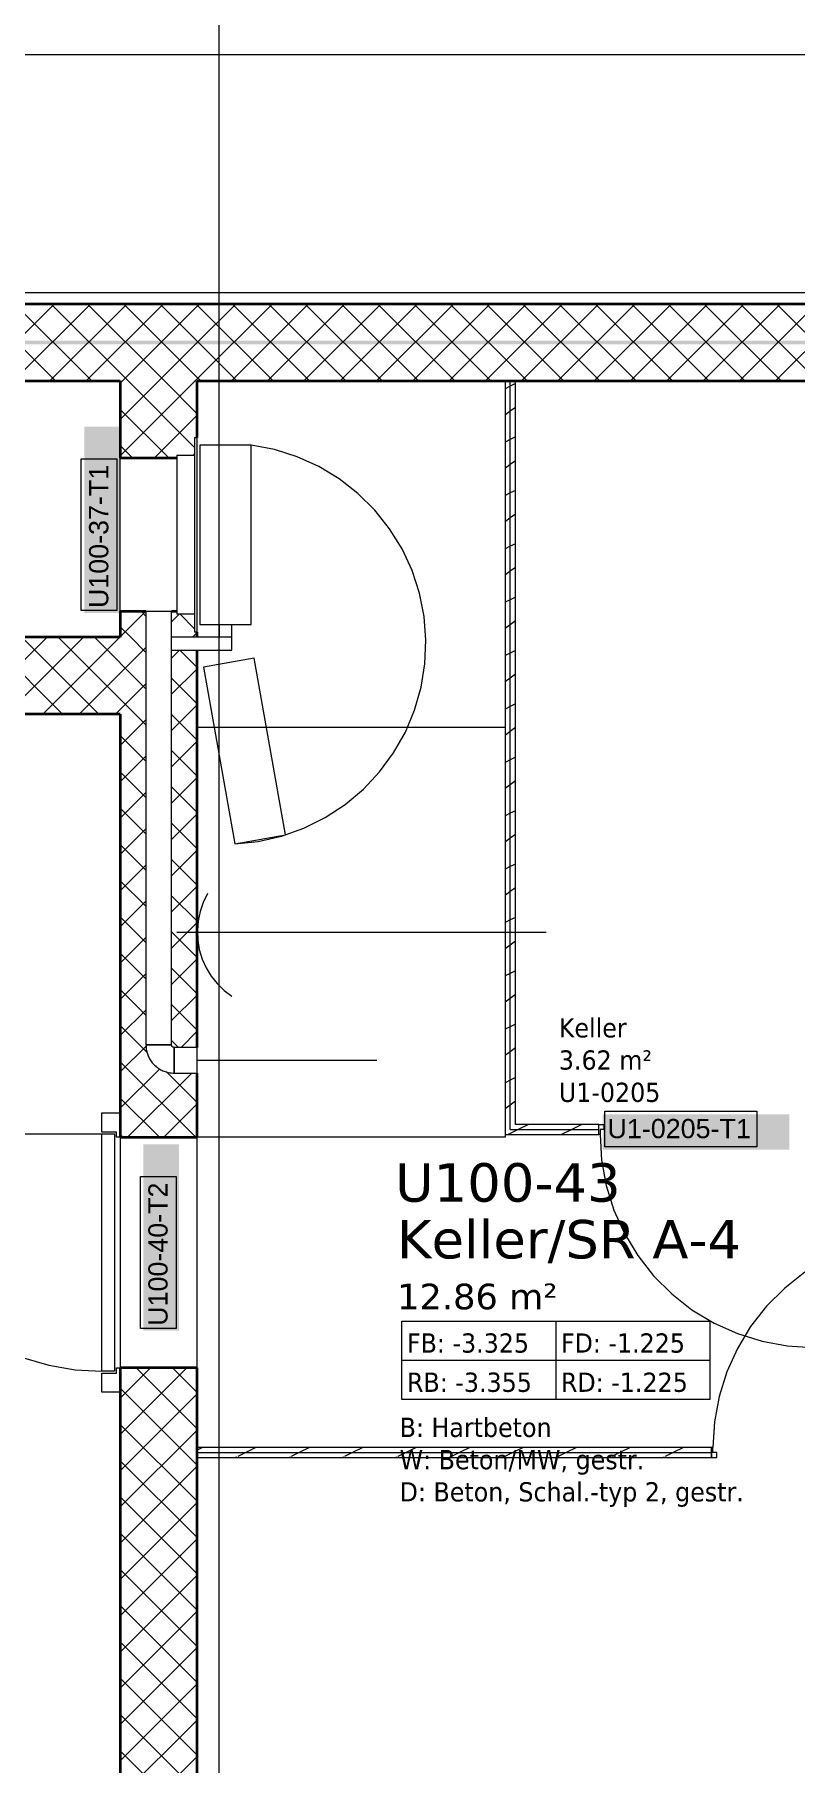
# Model space of a CAD drawing. Extents: x -1132 to 613, y -233 to 616.
# Drawn here: x -796.2 to -736.9, y 402.1 to 537 of the extents above; entities that cross this region are included whole.
import ezdxf
from ezdxf.lldxf.tags import DXFTag

# ---------------------------------------------------------------- set-up
doc = ezdxf.new("R2010")
doc.units = 0
doc.layers.get('0').update_dxf_attribs({"lineweight": 13})
for name, color, linetype, lineweight in [('A-AREA-____-IDEN', 7, 'Continuous', 5), ('A-DETL-____-THIN', 7, 'Continuous', 9), ('A-DETL-GENF-HDLN', 7, '_Verdeckte Linien_', 9), ('A-DOOR-____-HDLN', 7, '_Verdeckte Linien_', 9), ('A-DOOR-____-IDEN', 7, 'Continuous', 5), ('A-DOOR-____-OTLN', 7, 'Continuous', 9), ('A-DOOR-FRAM-MCUT', 7, 'Continuous', 9), ('A-DOOR-FRAM-OTLN', 7, 'Continuous', 9), ('A-DOOR-OPNG-OTLN', 7, 'Continuous', 9), ('A-WALL-____-MCUT', 7, 'Continuous', 35), ('A-WALL-____-PATT', 7, 'Continuous', 35), ('A-WALL-FNSH-MCUT', 7, 'Continuous', 35), ('I-WALL-____-OTLN', 7, 'Continuous', 9), ('M-HVAC-DUCT-OTLN', 7, 'Continuous', 9), ('Q-SPCQ-____-HDLN', 7, '_Verdeckte Linien_', 9), ('S-GRID-____-OTLN', 7, 'Continuous', 5)]:
    doc.layers.add(name, color=color, linetype=linetype, lineweight=lineweight)
for name, color, linetype, lineweight, true_color in [('A-DETL-____-OTLN', 5, 'Continuous', 9, 0x0000ff), ('EL01_VVV_Mass Blitzschutz', 3, 'Continuous', 13, 0x00ff00), ('EL01_WAN_Leitung_Potentialausgleich', 1, 'fein_strichliert', 13, 0xff0000)]:
    doc.layers.add(name, color=color, linetype=linetype, lineweight=lineweight, true_color=true_color)
doc.styles.get("Standard").update_dxf_attribs({"font": 'arial.ttf'})
tags = doc.linetypes.add('_Rasterlinie_', pattern=[0.375, 0.2, -0.05, 0.075, -0.05]).pattern_tags.tags
tags[10:11] = [DXFTag(74, 4), DXFTag(75, 0), DXFTag(340, '0'), DXFTag(46, 1.0), DXFTag(50, 0.0), DXFTag(44, 0.0), DXFTag(45, 0.0)]
tags[8:9] = [DXFTag(74, 4), DXFTag(75, 0), DXFTag(340, '0'), DXFTag(46, 1.0), DXFTag(50, 0.0), DXFTag(44, 0.0), DXFTag(45, 0.0)]
tags[6:7] = [DXFTag(74, 4), DXFTag(75, 0), DXFTag(340, '0'), DXFTag(46, 1.0), DXFTag(50, 0.0), DXFTag(44, 0.0), DXFTag(45, 0.0)]
tags[4:5] = [DXFTag(74, 4), DXFTag(75, 0), DXFTag(340, '0'), DXFTag(46, 1.0), DXFTag(50, 0.0), DXFTag(44, 0.0), DXFTag(45, 0.0)]
tags = doc.linetypes.add('_Strichliert - Fein_', pattern=[0.15, 0.1, -0.05]).pattern_tags.tags
tags[6:7] = [DXFTag(74, 4), DXFTag(75, 0), DXFTag(340, '0'), DXFTag(46, 1.0), DXFTag(50, 0.0), DXFTag(44, 0.0), DXFTag(45, 0.0)]
tags[4:5] = [DXFTag(74, 4), DXFTag(75, 0), DXFTag(340, '0'), DXFTag(46, 1.0), DXFTag(50, 0.0), DXFTag(44, 0.0), DXFTag(45, 0.0)]
tags = doc.linetypes.add('_Strichpunkt - Fein_', pattern=[0.2, 0.1, -0.05, 0, -0.05]).pattern_tags.tags
tags[10:11] = [DXFTag(74, 4), DXFTag(75, 0), DXFTag(340, '0'), DXFTag(46, 1.0), DXFTag(50, 0.0), DXFTag(44, 0.0), DXFTag(45, 0.0)]
tags[8:9] = [DXFTag(74, 4), DXFTag(75, 0), DXFTag(340, '0'), DXFTag(46, 1.0), DXFTag(50, 0.0), DXFTag(44, 0.0), DXFTag(45, 0.0)]
tags[6:7] = [DXFTag(74, 4), DXFTag(75, 0), DXFTag(340, '0'), DXFTag(46, 1.0), DXFTag(50, 0.0), DXFTag(44, 0.0), DXFTag(45, 0.0)]
tags[4:5] = [DXFTag(74, 4), DXFTag(75, 0), DXFTag(340, '0'), DXFTag(46, 1.0), DXFTag(50, 0.0), DXFTag(44, 0.0), DXFTag(45, 0.0)]
tags = doc.linetypes.add('_Verdeckte Linien_', pattern=[0.15, 0.1, -0.05]).pattern_tags.tags
tags[6:7] = [DXFTag(74, 4), DXFTag(75, 0), DXFTag(340, '0'), DXFTag(46, 1.0), DXFTag(50, 0.0), DXFTag(44, 0.0), DXFTag(45, 0.0)]
tags[4:5] = [DXFTag(74, 4), DXFTag(75, 0), DXFTag(340, '0'), DXFTag(46, 1.0), DXFTag(50, 0.0), DXFTag(44, 0.0), DXFTag(45, 0.0)]
tags = doc.linetypes.add('fein_strichliert', pattern=[4, 1, -2, 1]).pattern_tags.tags
tags[8:9] = [DXFTag(74, 4), DXFTag(75, 0), DXFTag(340, '0'), DXFTag(46, 0.0), DXFTag(50, 0.0), DXFTag(44, 0.0), DXFTag(45, 0.0)]
tags[6:7] = [DXFTag(74, 4), DXFTag(75, 0), DXFTag(340, '0'), DXFTag(46, 0.0), DXFTag(50, 0.0), DXFTag(44, 0.0), DXFTag(45, 0.0)]
tags[4:5] = [DXFTag(74, 4), DXFTag(75, 0), DXFTag(340, '0'), DXFTag(46, 0.0), DXFTag(50, 0.0), DXFTag(44, 0.0), DXFTag(45, 0.0)]
tags = doc.linetypes.add('Strich Punkt fein', pattern=[0.2, 0.1, -0.05, 0, -0.05]).pattern_tags.tags
tags[10:11] = [DXFTag(74, 4), DXFTag(75, 0), DXFTag(340, '0'), DXFTag(46, 1.0), DXFTag(50, 0.0), DXFTag(44, 0.0), DXFTag(45, 0.0)]
tags[8:9] = [DXFTag(74, 4), DXFTag(75, 0), DXFTag(340, '0'), DXFTag(46, 1.0), DXFTag(50, 0.0), DXFTag(44, 0.0), DXFTag(45, 0.0)]
tags[6:7] = [DXFTag(74, 4), DXFTag(75, 0), DXFTag(340, '0'), DXFTag(46, 1.0), DXFTag(50, 0.0), DXFTag(44, 0.0), DXFTag(45, 0.0)]
tags[4:5] = [DXFTag(74, 4), DXFTag(75, 0), DXFTag(340, '0'), DXFTag(46, 1.0), DXFTag(50, 0.0), DXFTag(44, 0.0), DXFTag(45, 0.0)]

# ---------------------------------------------------------------- blocks, each defined once
blk = doc.blocks.new('Referenz-A0UJ2EK7XE', base_point=(-1124.08, -162.87))
at = {"layer": 'A-AREA-____-IDEN', "color": 0, "linetype": 'Continuous', "ltscale": 0.13}
for p, q in [((-767.55, 436.63), (-743.55, 436.63)), ((-767.55, 430.51), (-767.55, 436.63)), ((-755.55, 436.63), (-755.55, 430.51)), ((-743.55, 436.63), (-743.55, 430.51)), ((-767.55, 433.57), (-743.55, 433.57)), ((-743.55, 430.51), (-767.55, 430.51))]:
    blk.add_line(p, q, dxfattribs=at)
at = {"layer": 'A-DETL-____-OTLN', "color": 0, "linetype": '_Strichliert - Fein_', "ltscale": 0.13}
blk.add_line((64.01, 516.86), (-1115.8, 516.86), dxfattribs=at)
at = {"layer": 'A-DETL-____-THIN', "color": 0, "linetype": 'Continuous', "ltscale": 0.13}
for p, q in [((-779.31, 504.98), (-783.31, 504.98)), ((-783.31, 504.98), (-783.31, 490.98)), ((-779.31, 490.98), (-779.31, 504.98)), ((-783.31, 490.98), (-779.31, 490.98))]:
    blk.add_line(p, q, dxfattribs=at)
at = {"layer": 'A-DETL-GENF-HDLN', "color": 0, "linetype": '_Verdeckte Linien_', "ltscale": 0.13}
for p, q in [((-779.08, 488.35), (-783.02, 487.65)), ((-776.64, 474.56), (-779.08, 488.35)), ((-783.02, 487.65), (-780.58, 473.87)), ((-783.51, 469.98), (-783.51, 482.98)), ((-783.51, 482.98), (-759.51, 482.98)), ((-759.51, 482.98), (-759.51, 450.98)), ((-780.58, 473.87), (-776.64, 474.56)), ((-782.7, 469.98), (-783.04, 469.3)), ((-783.29, 468.59), (-783.44, 467.85)), ((-783.04, 469.3), (-783.29, 468.59)), ((-785.11, 466.98), (-756.31, 466.98)), ((-783.44, 467.85), (-783.5, 467.1)), ((-783.5, 467.1), (-783.47, 466.35)), ((-783.47, 466.35), (-783.35, 465.61)), ((-783.35, 465.61), (-783.13, 464.88)), ((-783.13, 464.88), (-782.82, 464.2)), ((-782.82, 464.2), (-782.43, 463.55)), ((-782.43, 463.55), (-781.96, 462.96)), ((-781.96, 462.96), (-781.42, 462.43)), ((-783.51, 450.98), (-783.51, 461.98)), ((-781.42, 462.43), (-780.82, 461.98)), ((-783.51, 456.98), (-769.51, 456.98)), ((-759.51, 450.98), (-783.51, 450.98))]:
    blk.add_line(p, q, dxfattribs=at)
at = {"layer": 'A-DOOR-____-HDLN', "color": 0, "linetype": '_Verdeckte Linien_', "ltscale": 0.13}
for p, q in [((-777.48, 504.63), (-779.31, 504.98)), ((-775.72, 504.07), (-777.48, 504.63)), ((-774.03, 503.31), (-775.72, 504.07)), ((-772.44, 502.35), (-774.03, 503.31)), ((-770.98, 501.21), (-772.44, 502.35)), ((-769.66, 499.9), (-770.98, 501.21)), ((-768.51, 498.45), (-769.66, 499.9)), ((-767.54, 496.87), (-768.51, 498.45)), ((-766.76, 495.19), (-767.54, 496.87)), ((-766.19, 493.43), (-766.76, 495.19)), ((-765.83, 491.61), (-766.19, 493.43)), ((-765.68, 489.76), (-765.83, 491.61)), ((-765.76, 487.91), (-765.68, 489.76)), ((-766.05, 486.08), (-765.76, 487.91)), ((-766.56, 484.3), (-766.05, 486.08)), ((-767.28, 482.59), (-766.56, 484.3)), ((-768.2, 480.97), (-767.28, 482.59)), ((-769.3, 479.48), (-768.2, 480.97)), ((-770.56, 478.13), (-769.3, 479.48)), ((-771.98, 476.94), (-770.56, 478.13)), ((-773.53, 475.92), (-771.98, 476.94)), ((-776.94, 474.47), (-775.19, 475.09)), ((-775.19, 475.09), (-773.53, 475.92)), ((-780.59, 473.87), (-778.75, 474.06)), ((-778.75, 474.06), (-776.94, 474.47))]:
    blk.add_line(p, q, dxfattribs=at)
at = {"layer": 'A-DOOR-____-IDEN', "color": 0, "linetype": 'Continuous', "ltscale": 0.13}
for p, q in [((-792.55, 492.06), (-792.55, 503.9)), ((-792.55, 503.9), (-789.77, 503.9)), ((-789.77, 503.9), (-789.77, 492.06)), ((-789.77, 492.06), (-792.55, 492.06)), ((-751.73, 453.01), (-739.89, 453.01)), ((-751.73, 450.23), (-751.73, 453.01)), ((-739.89, 453.01), (-739.89, 450.23)), ((-739.89, 450.23), (-751.73, 450.23)), ((-787.94, 436.06), (-787.94, 447.9)), ((-787.94, 447.9), (-785.16, 447.9)), ((-785.16, 447.9), (-785.16, 436.06)), ((-785.16, 436.06), (-787.94, 436.06))]:
    blk.add_line(p, q, dxfattribs=at)
at = {"layer": 'A-DOOR-____-IDEN', "color": 7, "linetype": 'Continuous', "ltscale": 0.13, "true_color": 0xffffff}
for points in [[(-792.31, 491.88), (-789.55, 491.88), (-792.31, 506.42)], [(-789.55, 491.88), (-792.31, 506.42), (-789.55, 506.42)], [(-751.9, 450.01), (-737.36, 450.01), (-751.9, 452.77)], [(-737.36, 450.01), (-751.9, 452.77), (-737.36, 452.77)], [(-787.7, 435.88), (-784.94, 435.88), (-787.7, 450.42)], [(-784.94, 435.88), (-787.7, 450.42), (-784.94, 450.42)]]:
    blk.add_solid(points, dxfattribs=at)
at = {"layer": 'A-DOOR-____-OTLN', "color": 0, "linetype": 'Continuous', "ltscale": 0.13}
for p, q in [((-781.81, 490.98), (-781.81, 489.98)), ((-780.81, 489.98), (-780.81, 490.98)), ((-780.81, 489.98), (-785.51, 489.98)), ((-780.81, 488.98), (-780.81, 489.98)), ((-785.51, 488.98), (-780.81, 488.98)), ((-790.95, 451.24), (-789.95, 451.24)), ((-790.95, 432.72), (-790.95, 451.24)), ((-789.95, 451.24), (-789.95, 432.72)), ((-789.95, 432.72), (-790.95, 432.72))]:
    blk.add_line(p, q, dxfattribs=at)
at = {"layer": 'A-DOOR-____-OTLN', "color": 0, "linetype": 'Strich Punkt fein', "ltscale": 0.13}
for p, q in [((-789.51, 450.98), (-789.51, 432.98)), ((-783.51, 432.98), (-783.51, 450.98))]:
    blk.add_line(p, q, dxfattribs=at)
at = {"layer": 'A-DOOR-FRAM-MCUT', "color": 0, "linetype": 'Continuous', "ltscale": 0.13}
for p, q in [((-790.95, 452.88), (-789.51, 452.88)), ((-790.95, 451.38), (-790.95, 452.88)), ((-789.51, 452.88), (-789.51, 450.98)), ((-752.21, 451.98), (-751.81, 451.98)), ((-752.21, 451.18), (-752.21, 451.98)), ((-751.81, 451.98), (-751.81, 451.58)), ((-789.81, 451.38), (-790.95, 451.38)), ((-789.81, 450.98), (-789.81, 451.38)), ((-789.51, 450.98), (-789.81, 450.98)), ((-752.11, 451.18), (-752.21, 451.18)), ((-752.11, 451.58), (-752.11, 451.18)), ((-751.81, 451.58), (-752.11, 451.58)), ((-789.81, 432.98), (-789.51, 432.98)), ((-789.81, 432.58), (-789.81, 432.98)), ((-789.51, 432.98), (-789.51, 431.08)), ((-790.95, 432.58), (-789.81, 432.58)), ((-790.95, 431.08), (-790.95, 432.58)), ((-789.51, 431.08), (-790.95, 431.08)), ((-743.31, 426.78), (-743.41, 426.78)), ((-743.41, 426.78), (-743.41, 425.98)), ((-743.31, 426.38), (-743.31, 426.78)), ((-743.01, 426.38), (-743.31, 426.38)), ((-743.01, 425.98), (-743.01, 426.38)), ((-743.41, 425.98), (-743.01, 425.98))]:
    blk.add_line(p, q, dxfattribs=at)
at = {"layer": 'A-DOOR-FRAM-OTLN', "color": 0, "linetype": 'Continuous', "ltscale": 0.13}
for p, q in [((-783.71, 505.58), (-783.51, 505.58)), ((-783.71, 505.58), (-783.71, 490.38)), ((-783.51, 490.38), (-783.51, 505.58)), ((-785.11, 504.18), (-783.71, 504.18)), ((-785.11, 504.18), (-785.11, 491.78)), ((-783.71, 491.78), (-785.11, 491.78)), ((-783.51, 490.38), (-783.71, 490.38))]:
    blk.add_line(p, q, dxfattribs=at)
at = {"layer": 'A-DOOR-OPNG-OTLN', "color": 0, "linetype": 'Continuous', "ltscale": 0.13}
for p, q in [((-809.47, 451.24), (-790.95, 451.24)), ((-752.11, 451.18), (-751.99, 449.18)), ((-751.99, 449.18), (-751.62, 447.21)), ((-751.62, 447.21), (-751.03, 445.29)), ((-751.03, 445.29), (-750.2, 443.46)), ((-750.2, 443.46), (-749.17, 441.75)), ((-749.17, 441.75), (-747.93, 440.17)), ((-747.93, 440.17), (-746.51, 438.75)), ((-736.14, 440.44), (-737.71, 439.2)), ((-746.51, 438.75), (-744.94, 437.52)), ((-737.71, 439.2), (-739.13, 437.79)), ((-744.94, 437.52), (-743.22, 436.48)), ((-739.13, 437.79), (-740.37, 436.21)), ((-743.22, 436.48), (-741.39, 435.66)), ((-740.37, 436.21), (-741.4, 434.49)), ((-741.4, 434.49), (-742.23, 432.66)), ((-741.39, 435.66), (-739.48, 435.06)), ((-739.48, 435.06), (-737.51, 434.7)), ((-737.51, 434.7), (-735.51, 434.58)), ((-797.06, 433.76), (-795.07, 433.18)), ((-795.07, 433.18), (-793.02, 432.83)), ((-793.02, 432.83), (-790.95, 432.72)), ((-742.23, 432.66), (-742.82, 430.75)), ((-742.82, 430.75), (-743.19, 428.78)), ((-743.19, 428.78), (-743.31, 426.78))]:
    blk.add_line(p, q, dxfattribs=at)
at = {"layer": 'A-WALL-____-MCUT', "color": 0, "linetype": 'Continuous', "ltscale": 0.35}
for p, q in [((51.19, 515.98), (-1115.8, 515.98)), ((-1115.8, 509.98), (-789.51, 509.98)), ((-789.51, 509.98), (-789.51, 503.98)), ((-783.51, 509.98), (-656.47, 509.98)), ((-783.51, 505.58), (-783.51, 509.98)), ((-789.51, 503.98), (-785.11, 503.98)), ((-789.51, 491.98), (-789.51, 489.98)), ((-787.51, 491.98), (-789.51, 491.98)), ((-785.11, 491.98), (-785.51, 491.98)), ((-789.51, 489.98), (-852.61, 489.98)), ((-783.51, 489.98), (-783.51, 490.38)), ((-783.51, 457.98), (-783.51, 488.98)), ((-789.51, 483.98), (-852.61, 483.98)), ((-789.51, 483.98), (-789.51, 450.98)), ((-783.51, 450.98), (-783.51, 455.98)), ((-789.51, 450.98), (-783.51, 450.98)), ((-789.51, 432.98), (-789.51, 321.38)), ((-783.51, 432.98), (-789.51, 432.98)), ((-783.51, 387.38), (-783.51, 432.98))]:
    blk.add_line(p, q, dxfattribs=at)
at = {"layer": 'A-WALL-____-MCUT', "color": 0, "linetype": 'Continuous', "lineweight": 9, "ltscale": 0.13}
for p, q in [((-759.11, 451.58), (-759.11, 509.98)), ((-759.11, 451.58), (-752.21, 451.58)), ((-783.51, 426.38), (-743.41, 426.38))]:
    blk.add_line(p, q, dxfattribs=at)
at = {"layer": 'A-WALL-____-PATT', "color": 0, "linetype": 'Continuous', "lineweight": 9, "ltscale": 0.13}
for p, q in [((-800.65, 509.98), (-794.65, 515.98)), ((-794.55, 509.98), (-800.55, 515.98)), ((-797.82, 509.98), (-791.82, 515.98)), ((-791.72, 509.98), (-797.72, 515.98)), ((-794.99, 509.98), (-788.99, 515.98)), ((-788.89, 509.98), (-794.89, 515.98)), ((-792.17, 509.98), (-786.17, 515.98)), ((-786.06, 509.98), (-792.06, 515.98)), ((-789.34, 509.98), (-783.61, 515.71)), ((-783.61, 510.35), (-789.24, 515.98)), ((-783.61, 513.18), (-786.41, 515.98)), ((-783.61, 515.71), (-783.34, 515.98)), ((-783.61, 512.88), (-780.51, 515.98)), ((-783.61, 510.05), (-777.68, 515.98)), ((-777.58, 509.98), (-783.58, 515.98)), ((-780.85, 509.98), (-774.85, 515.98)), ((-774.75, 509.98), (-780.75, 515.98)), ((-778.02, 509.98), (-772.02, 515.98)), ((-771.92, 509.98), (-777.92, 515.98)), ((-775.2, 509.98), (-769.2, 515.98)), ((-769.09, 509.98), (-775.09, 515.98)), ((-772.37, 509.98), (-766.37, 515.98)), ((-766.26, 509.98), (-772.26, 515.98)), ((-769.54, 509.98), (-763.54, 515.98)), ((-763.44, 509.98), (-769.44, 515.98)), ((-766.71, 509.98), (-760.71, 515.98)), ((-760.61, 509.98), (-766.61, 515.98)), ((-763.88, 509.98), (-757.88, 515.98)), ((-757.78, 509.98), (-763.78, 515.98)), ((-761.05, 509.98), (-755.05, 515.98)), ((-754.95, 509.98), (-760.95, 515.98)), ((-758.23, 509.98), (-752.23, 515.98)), ((-752.12, 509.98), (-758.12, 515.98)), ((-755.4, 509.98), (-749.4, 515.98)), ((-749.29, 509.98), (-755.29, 515.98)), ((-752.57, 509.98), (-746.57, 515.98)), ((-746.47, 509.98), (-752.47, 515.98)), ((-749.74, 509.98), (-743.74, 515.98)), ((-743.64, 509.98), (-749.64, 515.98)), ((-746.91, 509.98), (-740.91, 515.98)), ((-740.81, 509.98), (-746.81, 515.98)), ((-744.08, 509.98), (-738.08, 515.98)), ((-737.98, 509.98), (-743.98, 515.98)), ((-741.25, 509.98), (-735.25, 515.98)), ((-735.15, 509.98), (-741.15, 515.98)), ((-738.43, 509.98), (-732.43, 515.98)), ((-732.32, 509.98), (-738.32, 515.98)), ((-786.51, 509.98), (-783.61, 512.88)), ((-780.41, 509.98), (-783.61, 513.18)), ((-789.51, 509.81), (-789.34, 509.98)), ((-789.51, 506.98), (-786.51, 509.98)), ((-789.51, 504.15), (-783.68, 509.98)), ((-783.71, 504.79), (-788.89, 509.98)), ((-783.51, 507.42), (-786.06, 509.98)), ((-783.68, 509.98), (-783.61, 510.05)), ((-783.24, 509.98), (-783.61, 510.35)), ((-759.11, 509.57), (-759.51, 509.37)), ((-758.71, 509.77), (-759.11, 509.57)), ((-785.72, 503.98), (-789.51, 507.76)), ((-786.85, 503.98), (-783.51, 507.32)), ((-759.11, 507.62), (-759.51, 507.32)), ((-758.71, 507.92), (-759.11, 507.62)), ((-788.55, 503.98), (-789.51, 504.94)), ((-759.11, 505.41), (-759.51, 505.21)), ((-758.71, 505.61), (-759.11, 505.41)), ((-783.82, 504.18), (-783.71, 504.3)), ((-759.11, 503.46), (-759.51, 503.16)), ((-758.71, 503.76), (-759.11, 503.46)), ((-759.11, 501.24), (-759.51, 501.04)), ((-758.71, 501.44), (-759.11, 501.24)), ((-759.11, 499.29), (-759.51, 498.99)), ((-758.71, 499.59), (-759.11, 499.29)), ((-759.11, 497.08), (-759.51, 496.88)), ((-758.71, 497.28), (-759.11, 497.08)), ((-759.11, 495.13), (-759.51, 494.83)), ((-758.71, 495.43), (-759.11, 495.13)), ((-759.11, 492.91), (-759.51, 492.71)), ((-758.71, 493.11), (-759.11, 492.91)), ((-789.51, 490.01), (-787.54, 491.98)), ((-787.51, 491.62), (-787.86, 491.98)), ((-785.51, 491.18), (-784.91, 491.78)), ((-783.71, 490.65), (-784.83, 491.78)), ((-758.71, 491.26), (-759.11, 490.96)), ((-801.2, 483.98), (-795.2, 489.98)), ((-794, 483.98), (-800, 489.98)), ((-798.37, 483.98), (-792.37, 489.98)), ((-791.18, 483.98), (-797.18, 489.98)), ((-795.54, 483.98), (-789.54, 489.98)), ((-788.35, 483.98), (-794.35, 489.98)), ((-787.51, 485.96), (-791.52, 489.98)), ((-788.69, 489.98), (-789.51, 490.79)), ((-787.51, 488.79), (-788.69, 489.98)), ((-783.88, 489.98), (-783.51, 490.35)), ((-759.11, 490.96), (-759.51, 490.66)), ((-792.71, 483.98), (-787.51, 489.18)), ((-785.51, 488.35), (-784.88, 488.98)), ((-783.51, 487.62), (-784.87, 488.98)), ((-759.11, 488.75), (-759.51, 488.55)), ((-758.71, 488.95), (-759.11, 488.75)), ((-785.51, 485.53), (-783.51, 487.53)), ((-758.71, 487.1), (-759.11, 486.8)), ((-789.88, 483.98), (-787.51, 486.35)), ((-783.51, 484.79), (-785.51, 486.79)), ((-759.11, 486.8), (-759.51, 486.5)), ((-784.23, 483.98), (-783.51, 484.7)), ((-759.11, 484.58), (-759.51, 484.38)), ((-758.71, 484.78), (-759.11, 484.58)), ((-789.51, 481.53), (-787.51, 483.53)), ((-787.51, 483.14), (-788.35, 483.98)), ((-785.51, 482.7), (-784.23, 483.98)), ((-783.51, 481.96), (-785.51, 483.96)), ((-758.71, 482.93), (-759.11, 482.63)), ((-787.51, 480.31), (-789.51, 482.31)), ((-785.51, 479.87), (-783.51, 481.87)), ((-759.11, 482.63), (-759.51, 482.33)), ((-789.51, 478.7), (-787.51, 480.7)), ((-783.51, 479.14), (-785.51, 481.14)), ((-759.11, 480.42), (-759.51, 480.22)), ((-758.71, 480.62), (-759.11, 480.42)), ((-787.51, 477.48), (-789.51, 479.48)), ((-785.51, 477.04), (-783.51, 479.04)), ((-789.51, 475.87), (-787.51, 477.87)), ((-783.51, 476.31), (-785.51, 478.31)), ((-759.11, 478.47), (-759.51, 478.17)), ((-758.71, 478.77), (-759.11, 478.47)), ((-787.51, 474.65), (-789.51, 476.65)), ((-785.51, 474.21), (-783.51, 476.21)), ((-759.11, 476.25), (-759.51, 476.05)), ((-758.71, 476.45), (-759.11, 476.25)), ((-789.51, 473.04), (-787.51, 475.04)), ((-783.51, 473.48), (-785.51, 475.48)), ((-787.51, 471.82), (-789.51, 473.82)), ((-759.11, 474.3), (-759.51, 474)), ((-758.71, 474.6), (-759.11, 474.3)), ((-789.51, 470.21), (-787.51, 472.21)), ((-785.51, 471.38), (-783.51, 473.38)), ((-783.51, 470.65), (-785.51, 472.65)), ((-758.71, 472.29), (-759.11, 472.09)), ((-787.51, 468.99), (-789.51, 470.99)), ((-759.11, 472.09), (-759.51, 471.89)), ((-785.51, 468.56), (-783.51, 470.56)), ((-783.51, 467.82), (-785.51, 469.82)), ((-759.11, 470.14), (-759.51, 469.84)), ((-758.71, 470.44), (-759.11, 470.14)), ((-789.51, 467.38), (-787.51, 469.38)), ((-787.51, 466.17), (-789.51, 468.17)), ((-758.71, 468.13), (-759.11, 467.93)), ((-785.51, 465.73), (-783.51, 467.73)), ((-783.51, 464.99), (-785.51, 466.99)), ((-759.11, 467.93), (-759.51, 467.73)), ((-789.51, 464.56), (-787.51, 466.56)), ((-759.11, 465.97), (-759.51, 465.67)), ((-758.71, 466.27), (-759.11, 465.97)), ((-787.51, 463.34), (-789.51, 465.34)), ((-785.51, 462.9), (-783.51, 464.9)), ((-783.51, 462.17), (-785.51, 464.17)), ((-789.51, 461.73), (-787.51, 463.73)), ((-759.11, 463.76), (-759.51, 463.56)), ((-758.71, 463.96), (-759.11, 463.76)), ((-787.51, 460.51), (-789.51, 462.51)), ((-785.51, 460.07), (-783.51, 462.07)), ((-783.51, 459.34), (-785.51, 461.34)), ((-759.11, 461.81), (-759.51, 461.51)), ((-758.71, 462.11), (-759.11, 461.81)), ((-789.51, 458.9), (-787.51, 460.9)), ((-787.41, 457.59), (-789.51, 459.68)), ((-784.77, 457.98), (-783.51, 459.24)), ((-759.11, 459.6), (-759.51, 459.4)), ((-758.71, 459.8), (-759.11, 459.6)), ((-789.51, 456.07), (-787.49, 458.08)), ((-784.98, 457.98), (-785.51, 458.51)), ((-759.11, 457.64), (-759.51, 457.34)), ((-758.71, 457.94), (-759.11, 457.64)), ((-783.63, 450.98), (-789.51, 456.85)), ((-789.51, 453.24), (-786.43, 456.32)), ((-788.94, 450.98), (-783.94, 455.98)), ((-783.51, 453.68), (-785.9, 456.08)), ((-759.11, 455.43), (-759.51, 455.23)), ((-758.71, 455.63), (-759.11, 455.43)), ((-786.46, 450.98), (-789.51, 454.02)), ((-786.11, 450.98), (-783.51, 453.58)), ((-759.11, 453.48), (-759.51, 453.18)), ((-758.71, 453.78), (-759.11, 453.48)), ((-757.68, 451.98), (-758.48, 451.58)), ((-753.52, 451.98), (-754.32, 451.58)), ((-789.29, 450.98), (-789.51, 451.2)), ((-759.11, 451.27), (-759.28, 451.18)), ((-758.48, 451.58), (-759.11, 451.27)), ((-754.32, 451.58), (-755.12, 451.18)), ((-789.51, 430.61), (-787.14, 432.98)), ((-789.51, 427.79), (-784.31, 432.98)), ((-783.51, 428.22), (-788.26, 432.98)), ((-783.51, 431.05), (-785.43, 432.98)), ((-783.51, 425.4), (-789.51, 431.4)), ((-789.51, 424.96), (-783.51, 430.96)), ((-783.51, 422.57), (-789.51, 428.57)), ((-789.51, 422.13), (-783.51, 428.13)), ((-783.09, 426.78), (-783.51, 426.57)), ((-779.73, 426.38), (-780.35, 426.06)), ((-778.93, 426.78), (-779.73, 426.38)), ((-775.56, 426.38), (-776.19, 426.06)), ((-774.76, 426.78), (-775.56, 426.38)), ((-771.4, 426.38), (-772.02, 426.06)), ((-770.6, 426.78), (-771.4, 426.38)), ((-767.23, 426.38), (-767.86, 426.06)), ((-766.43, 426.78), (-767.23, 426.38)), ((-763.07, 426.38), (-763.7, 426.06)), ((-762.27, 426.78), (-763.07, 426.38)), ((-758.9, 426.38), (-759.53, 426.06)), ((-758.1, 426.78), (-758.9, 426.38)), ((-754.74, 426.38), (-755.37, 426.06)), ((-753.94, 426.78), (-754.74, 426.38)), ((-750.57, 426.38), (-751.2, 426.06)), ((-749.77, 426.78), (-750.57, 426.38)), ((-746.41, 426.38), (-747.04, 426.06)), ((-745.61, 426.78), (-746.41, 426.38)), ((-783.51, 419.74), (-789.51, 425.74)), ((-789.51, 419.3), (-783.51, 425.3)), ((-780.42, 426.01), (-780.52, 425.98)), ((-776.25, 426.01), (-776.35, 425.98)), ((-772.09, 426.01), (-772.19, 425.98)), ((-767.92, 426.01), (-768.02, 425.98)), ((-763.76, 426.01), (-763.86, 425.98)), ((-759.59, 426.01), (-759.69, 425.98)), ((-755.43, 426.01), (-755.53, 425.98)), ((-751.26, 426.01), (-751.36, 425.98)), ((-747.1, 426.01), (-747.2, 425.98)), ((-783.51, 416.91), (-789.51, 422.91)), ((-789.51, 416.47), (-783.51, 422.47)), ((-783.51, 414.08), (-789.51, 420.08)), ((-789.51, 413.64), (-783.51, 419.64)), ((-783.51, 411.25), (-789.51, 417.25)), ((-789.51, 410.81), (-783.51, 416.81)), ((-783.51, 408.43), (-789.51, 414.43)), ((-789.51, 407.99), (-783.51, 413.99)), ((-783.51, 405.6), (-789.51, 411.6)), ((-789.51, 405.16), (-783.51, 411.16)), ((-783.51, 402.77), (-789.51, 408.77)), ((-789.51, 402.33), (-783.51, 408.33)), ((-783.51, 399.94), (-789.51, 405.94)), ((-789.51, 399.5), (-783.51, 405.5)), ((-783.51, 397.11), (-789.51, 403.11)), ((-789.51, 396.67), (-783.51, 402.67))]:
    blk.add_line(p, q, dxfattribs=at)
at = {"layer": 'A-WALL-FNSH-MCUT', "color": 0, "linetype": 'Continuous', "lineweight": 9, "ltscale": 0.13}
for p, q in [((-759.51, 509.98), (-759.51, 451.18)), ((-758.71, 451.98), (-758.71, 509.98)), ((-752.21, 451.98), (-758.71, 451.98)), ((-752.21, 451.18), (-752.21, 451.98)), ((-759.51, 451.18), (-752.21, 451.18)), ((-743.41, 426.78), (-783.51, 426.78)), ((-743.41, 425.98), (-743.41, 426.78)), ((-783.51, 425.98), (-743.41, 425.98))]:
    blk.add_line(p, q, dxfattribs=at)
at = {"layer": 'I-WALL-____-OTLN', "color": 0, "linetype": 'Continuous', "ltscale": 0.13}
blk.add_line((-789.51, 491.98), (-789.51, 503.98), dxfattribs=at)
at = {"layer": 'M-HVAC-DUCT-OTLN', "color": 0, "linetype": '_Strichpunkt - Fein_', "ltscale": 0.13}
for p, q in [((-787.51, 491.98), (-787.51, 458.18)), ((-785.51, 491.98), (-787.51, 491.98)), ((-785.51, 458.18), (-785.51, 491.98)), ((-787.51, 458.18), (-785.51, 458.18)), ((-783.51, 457.98), (-785.31, 457.98)), ((-785.31, 457.98), (-785.31, 455.98)), ((-783.51, 455.98), (-783.51, 457.98)), ((-785.31, 455.98), (-783.51, 455.98))]:
    blk.add_line(p, q, dxfattribs=at)
at = {"layer": 'M-HVAC-DUCT-OTLN', "color": 0, "linetype": 'Continuous', "ltscale": 0.13}
for p, q in [((-787.51, 458.18), (-787.5, 458.09)), ((-785.51, 458.18), (-787.51, 458.18)), ((-787.5, 458.09), (-787.5, 458)), ((-787.5, 458), (-787.49, 457.91)), ((-787.49, 457.91), (-787.48, 457.83)), ((-787.48, 457.83), (-787.46, 457.74)), ((-787.46, 457.74), (-787.44, 457.66)), ((-787.44, 457.66), (-787.42, 457.57)), ((-787.42, 457.57), (-787.39, 457.49)), ((-787.39, 457.49), (-787.37, 457.4)), ((-787.37, 457.4), (-787.33, 457.32)), ((-787.33, 457.32), (-787.3, 457.24)), ((-785.51, 458.17), (-785.51, 458.18)), ((-785.51, 458.18), (-785.51, 458.18)), ((-785.51, 458.16), (-785.51, 458.17)), ((-785.5, 458.15), (-785.51, 458.16)), ((-785.5, 458.14), (-785.5, 458.15)), ((-785.5, 458.13), (-785.5, 458.14)), ((-785.5, 458.14), (-785.5, 458.14)), ((-785.5, 458.12), (-785.5, 458.13)), ((-785.5, 458.11), (-785.5, 458.12)), ((-785.49, 458.11), (-785.5, 458.11)), ((-785.49, 458.1), (-785.49, 458.11)), ((-785.49, 458.09), (-785.49, 458.1)), ((-785.48, 458.08), (-785.49, 458.09)), ((-785.47, 458.07), (-785.48, 458.08)), ((-785.48, 458.08), (-785.48, 458.08)), ((-785.47, 458.06), (-785.47, 458.07)), ((-785.46, 458.05), (-785.47, 458.06)), ((-785.47, 458.06), (-785.47, 458.06)), ((-785.46, 458.04), (-785.46, 458.05)), ((-785.45, 458.04), (-785.46, 458.04)), ((-785.44, 458.03), (-785.45, 458.04)), ((-785.43, 458.02), (-785.44, 458.03)), ((-785.44, 458.03), (-785.44, 458.03)), ((-785.42, 458.01), (-785.43, 458.02)), ((-785.43, 458.02), (-785.43, 458.02)), ((-785.41, 458.01), (-785.42, 458.01)), ((-785.41, 458), (-785.41, 458.01)), ((-785.4, 458), (-785.41, 458)), ((-785.39, 458), (-785.4, 458)), ((-785.38, 457.99), (-785.39, 458)), ((-785.37, 457.99), (-785.38, 457.99)), ((-785.38, 457.99), (-785.38, 457.99)), ((-785.36, 457.99), (-785.37, 457.99)), ((-785.35, 457.98), (-785.36, 457.99)), ((-785.34, 457.98), (-785.35, 457.98)), ((-785.35, 457.98), (-785.35, 457.98)), ((-785.33, 457.98), (-785.34, 457.98)), ((-785.32, 457.98), (-785.33, 457.98)), ((-785.31, 457.98), (-785.32, 457.98)), ((-785.31, 457.98), (-785.31, 457.98)), ((-785.31, 455.98), (-785.31, 457.98)), ((-787.3, 457.24), (-787.26, 457.16)), ((-787.26, 457.16), (-787.22, 457.09)), ((-787.22, 457.09), (-787.17, 457.01)), ((-787.17, 457.01), (-787.12, 456.94)), ((-787.12, 456.94), (-787.07, 456.86)), ((-787.07, 456.86), (-787.02, 456.79)), ((-787.02, 456.79), (-786.96, 456.73)), ((-786.96, 456.73), (-786.9, 456.66)), ((-786.9, 456.66), (-786.84, 456.6)), ((-786.84, 456.6), (-786.77, 456.54)), ((-786.77, 456.54), (-786.71, 456.48)), ((-786.71, 456.48), (-786.64, 456.43)), ((-786.64, 456.43), (-786.57, 456.38)), ((-786.57, 456.38), (-786.49, 456.33)), ((-786.49, 456.33), (-786.42, 456.28)), ((-786.42, 456.28), (-786.34, 456.24)), ((-786.34, 456.24), (-786.26, 456.2)), ((-786.26, 456.2), (-786.18, 456.16)), ((-786.18, 456.16), (-786.1, 456.13)), ((-786.1, 456.13), (-786.02, 456.1)), ((-786.02, 456.1), (-785.94, 456.07)), ((-785.94, 456.07), (-785.85, 456.05)), ((-785.85, 456.05), (-785.77, 456.03)), ((-785.77, 456.03), (-785.68, 456.01)), ((-785.68, 456.01), (-785.59, 456)), ((-785.59, 456), (-785.51, 455.99)), ((-785.51, 455.99), (-785.42, 455.98)), ((-785.42, 455.98), (-785.33, 455.98)), ((-785.33, 455.98), (-785.31, 455.98))]:
    blk.add_line(p, q, dxfattribs=at)
at = {"layer": 'Q-SPCQ-____-HDLN', "color": 0, "linetype": '_Verdeckte Linien_', "ltscale": 0.13}
blk.add_line((-783.51, 466.98), (-759.51, 466.98), dxfattribs=at)
at = {"layer": 'S-GRID-____-OTLN', "color": 0, "linetype": '_Rasterlinie_', "ltscale": 0.13}
blk.add_line((-781.81, -159.1), (-781.81, 585.98), dxfattribs=at)
at = {"layer": 'A-AREA-____-IDEN', "color": 0, "linetype": 'Continuous', "ltscale": 0.13, "attachment_point": 1}
for s, insert, char_height in [('{\\W0.9;\\fVerdana;Keller}', (-755.32, 460.26), 1.5), ('{\\W0.9;\\fVerdana;3.62 m²}', (-755.32, 457.75), 1.5), ('{\\W0.9;\\fVerdana;U1-0205}', (-755.32, 455.23), 1.5), ('{\\fVerdana;U100-43}', (-768.09, 448.95), 3), ('{\\fVerdana;Keller/SR A-4}', (-767.94, 444.52), 3), ('{\\fVerdana;12.86 m²}', (-767.93, 439.55), 2), ('{\\W0.9;\\fVerdana;FB: -3.325}', (-767.16, 435.67), 1.5), ('{\\W0.9;\\fVerdana;FD: -1.225}', (-755.16, 435.67), 1.5), ('{\\W0.9;\\fVerdana;RB: -3.355}', (-767.16, 432.61), 1.5), ('{\\W0.9;\\fVerdana;RD: -1.225}', (-755.16, 432.61), 1.5), ('{\\W0.9;\\fVerdana;B: Hartbeton}', (-767.73, 429.09), 1.5), ('{\\W0.9;\\fVerdana;W: Beton/MW, gestr.}', (-767.73, 426.57), 1.5), ('{\\W0.9;\\fVerdana;D: Beton, Schal.-typ 2, gestr.}', (-767.73, 424.06), 1.5)]:
    blk.add_mtext(s, dxfattribs=dict(at, insert=insert, char_height=char_height))
at = {"layer": 'A-DOOR-____-IDEN', "color": 0, "linetype": 'Continuous', "ltscale": 0.13, "char_height": 1.5, "attachment_point": 1, "rotation": 90}
for s, insert in [('{\\fArial;U100-37-T1}', (-791.94, 492.26)), ('{\\fArial;U100-40-T2}', (-787.32, 436.26))]:
    blk.add_mtext(s, dxfattribs=dict(at, insert=insert))
at = {"layer": 'A-DOOR-____-IDEN', "color": 0, "linetype": 'Continuous', "ltscale": 0.13, "insert": (-751.53, 452.4), "char_height": 1.5, "attachment_point": 1}
blk.add_mtext('{\\fArial;U1-0205-T1}', dxfattribs=at)
blk = doc.blocks.new('Polylinie-A0UJ2EQ9XE', base_point=(-1861.48, -463.72))
at = {"color": 0, "linetype": 'ByBlock', "lineweight": -2, "ltscale": 0.13}
for points in [[(-1115.8, 512.83), (48.05, 512.83), (-1115.8, 513.13)], [(48.05, 512.83), (-1115.8, 513.13), (48.35, 513.13)]]:
    blk.add_solid(points, dxfattribs=at)
blk = doc.blocks.new('Maß-A0UJ2ER3XE', base_point=(-903.83, 512.98))
at = {"color": 0, "lineweight": -2}
blk.add_line((-903.41, 535.45), (-720, 535.45), dxfattribs=at)

msp = doc.modelspace()

# ---------------------------------------------------------------- block references
at = {"color": 9, "lineweight": 25, "ltscale": 0.25, "true_color": 0xc0c0c0}
msp.add_blockref('Referenz-A0UJ2EK7XE', (-1124.08, -162.87), dxfattribs=at)
at = {"layer": 'EL01_VVV_Mass Blitzschutz', "linetype": 'Continuous', "ltscale": 0.13}
msp.add_blockref('Maß-A0UJ2ER3XE', (-903.83, 512.98), dxfattribs=at)
at = {"layer": 'EL01_WAN_Leitung_Potentialausgleich', "linetype": 'ByBlock', "ltscale": 0.13}
msp.add_blockref('Polylinie-A0UJ2EQ9XE', (-1861.48, -463.72), dxfattribs=at)

doc.saveas('drawing.dxf')
